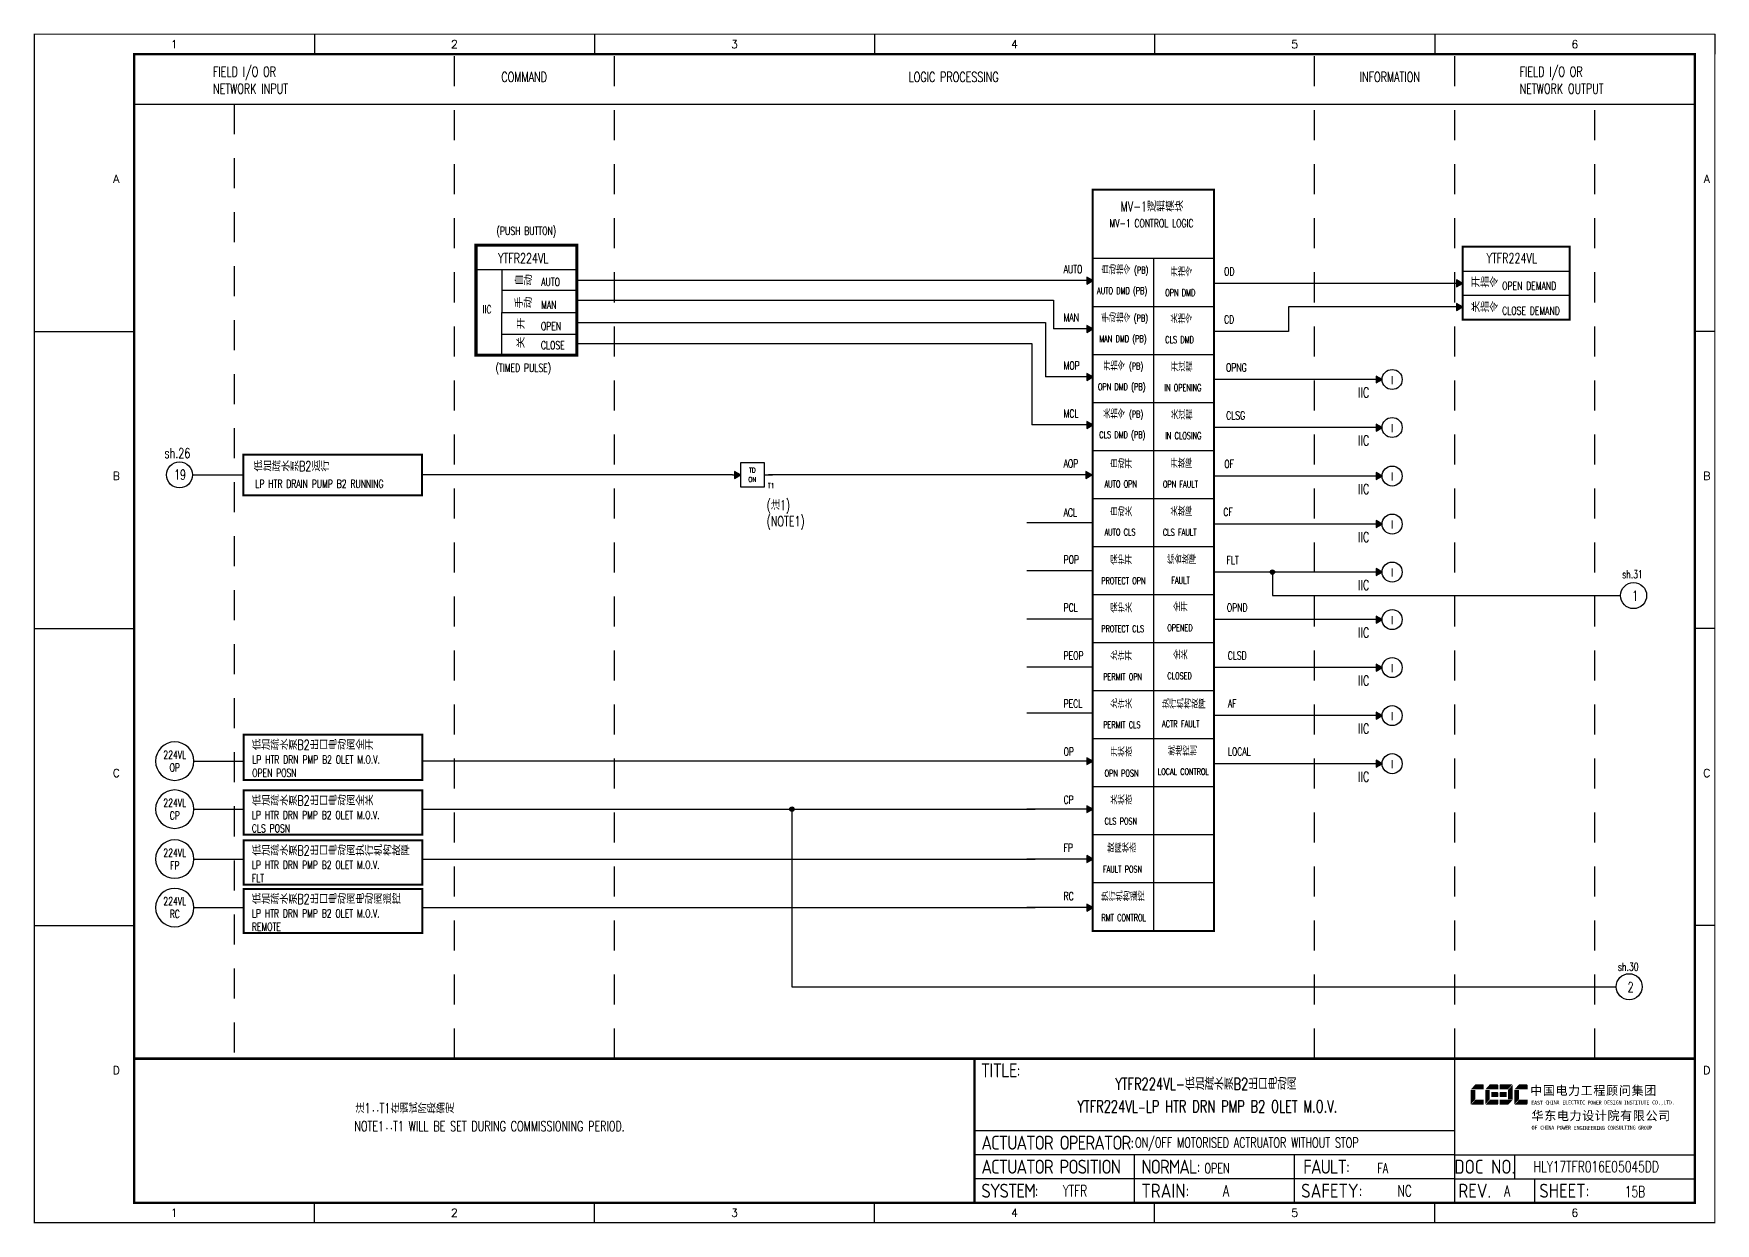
# Model space of a CAD drawing. Header units: millimetres. Extents: x 5560 to 16471, y 4607 to 8234.
# Drawn here: x 11661.7 to 12082, y 7155.6 to 7452.9 of the extents above; entities that cross this region are included whole.
import ezdxf
from ezdxf.enums import TextEntityAlignment as Align

# ---------------------------------------------------------------- set-up
doc = ezdxf.new("R2010")
doc.units = ezdxf.units.MM
doc.linetypes.add('DASHED', pattern=[0.75, 0.5, -0.25])
doc.linetypes.add('JIS_02_0.7', pattern=[1.35, 0.75, -0.6])
for name, color, linetype in [('BLOCK', 7, 'Continuous'), ('BORDER', 1, 'Continuous'), ('INSTRUMENT', 4, 'Continuous'), ('MLINE', 6, 'Continuous'), ('TITLE', 1, 'Continuous'), ('TK', 7, 'Continuous'), ('图框_外框线', 7, 'Continuous'), ('图框_标题栏文字', 6, 'Continuous')]:
    doc.layers.add(name, color=color, linetype=linetype)
doc.styles.add('DANIEL', font='COMPLEX', dxfattribs={"width": 0.7, "bigfont": 'GVFS'})
doc.styles.add('ecepdi', font='simhei.ttf', dxfattribs={"width": 0.9})
doc.styles.get("Standard").update_dxf_attribs({"font": 'romans.shx', "width": 0.7, "bigfont": '@0hztxta.shx'})
doc.styles.add('工程字', font='gbenor.shx', dxfattribs={"bigfont": 'gbcbig.shx'})

# ---------------------------------------------------------------- blocks, each defined once
blk = doc.blocks.new('INS00')
at = {"layer": 'INSTRUMENT', "color": 0}
blk.add_lwpolyline([(6, 0, 1), (-6, 0, 1)], format="xyb", close=True, dxfattribs=at)
at = {"layer": 'INSTRUMENT', "flags": 1}
for tag, p in [('INSNAM', (0, 9)), ('INSDGN', (0, -9)), ('INSSUP', (0, -15)), ('INSTYP', (0, -12)), ('INSMAN', (0, -18)), ('INSREM', (0, -21))]:
    blk.add_attdef(tag, text='', height=3, dxfattribs=at).set_placement(p, align=Align.TOP_CENTER)
at = {"layer": 'INSTRUMENT', "width": 0.7}
for tag, p in [('INSHH', (6, 3.5)), ('INSL', (6, -3)), ('INSLL', (6, -6))]:
    blk.add_attdef(tag, p, '', height=2.5, dxfattribs=at)
for tag, p in [('INSIDE', (0, 2)), ('INSSYS', (0, -2))]:
    blk.add_attdef(tag, text='', height=2.5, dxfattribs=at).set_placement(p, align=Align.MIDDLE)
at = {"layer": 'INSTRUMENT', "linetype": 'DASHED', "width": 0.7}
blk.add_attdef('INSH', (6, 0.5), '', height=2.5, dxfattribs=at)
blk = doc.blocks.new('TD ON')
at = {"layer": 'BORDER'}
blk.add_hatch(color=256, dxfattribs=at).paths.add_polyline_path([(2178.99, 3763.24), (2177.49, 3764.11), (2177.49, 3762.37)])
for p, q in [((2176.99, 3763.24), (2178.99, 3763.24)), ((2184.99, 3763.24), (2186.99, 3763.24))]:
    blk.add_line(p, q, dxfattribs=at)
for points in [[(2184.99, 3766.24), (2178.99, 3766.24), (2178.99, 3760.24), (2184.99, 3760.24)], [(2178.99, 3763.24), (2177.49, 3764.11), (2177.49, 3762.37)]]:
    blk.add_lwpolyline(points, close=True, dxfattribs=at)
at = {"layer": 'BORDER', "style": 'DANIEL', "width": 0.8}
for s, p in [('ON', (2181.94, 3762.09)), ('TD', (2181.94, 3764.43))]:
    blk.add_text(s, height=1.2, dxfattribs=at).set_placement(p, align=Align.MIDDLE)
blk = doc.blocks.new('A$C1E0003F3')
h = blk.add_hatch(color=152)
edge = h.paths.add_edge_path()
edge.add_ellipse((5.15, 4.41), major_axis=(0, 0.211), ratio=0.769231, start_angle=-90, end_angle=0)
edge.add_line((5.15, 4.62), (3.22, 4.62))
edge.add_line((3.22, 4.62), (2.09, 3.35))
edge.add_line((2.09, 3.35), (5.32, 3.35))
edge.add_line((5.32, 3.35), (5.32, 4.41))
h.paths.add_polyline_path([(3.22, 3.23), (2.09, 3.23), (2.09, -0.36), (3.22, 0.91)])
edge = h.paths.add_edge_path()
edge.add_line((5.32, 0.81), (3.27, 0.81))
edge.add_line((3.27, 0.81), (2.13, -0.46))
edge.add_line((2.13, -0.46), (5.15, -0.46))
edge.add_ellipse((5.15, -0.25), major_axis=(0, 0.211), ratio=0.769231, start_angle=180, end_angle=270)
edge.add_line((5.32, -0.25), (5.32, 0.81))
h = blk.add_hatch(color=152)
edge = h.paths.add_edge_path()
edge.add_ellipse((8.78, 4.41), major_axis=(0, 0.211), ratio=0.769231, start_angle=-90, end_angle=0)
edge.add_line((8.78, 4.62), (6.84, 4.62))
edge.add_line((6.84, 4.62), (5.71, 3.35))
edge.add_line((5.71, 3.35), (8.94, 3.35))
edge.add_line((8.94, 3.35), (8.94, 4.41))
h.paths.add_polyline_path([(6.84, 3.23), (5.71, 3.23), (5.71, -0.36), (6.84, 0.91)])
edge = h.paths.add_edge_path()
edge.add_ellipse((8.78, 2.49), major_axis=(0, 0.211), ratio=0.769231, start_angle=-90, end_angle=0)
edge.add_line((8.78, 2.7), (7.22, 2.7))
edge.add_line((7.22, 2.7), (7.22, 1.44))
edge.add_line((7.22, 1.44), (8.78, 1.44))
edge.add_ellipse((8.78, 1.65), major_axis=(0, 0.211), ratio=0.769231, start_angle=180, end_angle=270)
edge.add_line((8.94, 1.65), (8.94, 2.49))
edge = h.paths.add_edge_path()
edge.add_line((8.94, 0.81), (6.89, 0.81))
edge.add_line((6.89, 0.81), (5.75, -0.46))
edge.add_line((5.75, -0.46), (8.78, -0.46))
edge.add_ellipse((8.78, -0.25), major_axis=(0, 0.211), ratio=0.769231, start_angle=180, end_angle=270)
edge.add_line((8.94, -0.25), (8.94, 0.81))
h = blk.add_hatch(color=1)
edge = h.paths.add_edge_path()
edge.add_line((12.48, 4.62), (9.46, 4.62))
edge.add_ellipse((9.46, 4.41), major_axis=(0, 0.211), ratio=0.769231, start_angle=0, end_angle=90)
edge.add_line((9.3, 4.41), (9.3, 3.35))
edge.add_line((9.3, 3.35), (11.35, 3.35))
edge.add_line((11.35, 3.35), (12.48, 4.62))
h.paths.add_polyline_path([(12.57, 4.56), (11.38, 3.23), (11.38, 0.93), (12.57, 0.93)])
edge = h.paths.add_edge_path()
edge.add_line((11.03, 2.7), (9.46, 2.7))
edge.add_ellipse((9.46, 2.49), major_axis=(0, 0.211), ratio=0.769231, start_angle=0, end_angle=90)
edge.add_line((9.3, 2.49), (9.3, 1.65))
edge.add_ellipse((9.46, 1.65), major_axis=(0, 0.211), ratio=0.769231, start_angle=90, end_angle=180)
edge.add_line((9.46, 1.44), (11.03, 1.44))
edge.add_line((11.03, 1.44), (11.03, 2.7))
h = blk.add_hatch(color=152)
edge = h.paths.add_edge_path()
edge.add_ellipse((16.11, 4.41), major_axis=(0, 0.211), ratio=0.769231, start_angle=-90, end_angle=0)
edge.add_line((16.11, 4.62), (14.14, 4.62))
edge.add_line((14.14, 4.62), (13, 3.35))
edge.add_line((13, 3.35), (16.27, 3.35))
edge.add_line((16.27, 3.35), (16.27, 4.41))
h.paths.add_polyline_path([(14.14, 3.23), (13, 3.23), (13, -0.36), (14.14, 0.91)])
edge = h.paths.add_edge_path()
edge.add_line((16.27, 0.81), (14.18, 0.81))
edge.add_line((14.18, 0.81), (13.04, -0.46))
edge.add_line((13.04, -0.46), (16.03, -0.46))
edge.add_ellipse((16.03, -0.15), major_axis=(0, 0.316), ratio=0.769231, start_angle=180, end_angle=270)
edge.add_line((16.27, -0.15), (16.27, 0.81))
h = blk.add_hatch(color=1)
edge = h.paths.add_edge_path()
edge.add_line((12.58, 0.79), (9.3, 0.79))
edge.add_line((9.3, 0.79), (9.3, -0.27))
edge.add_ellipse((9.46, -0.27), major_axis=(0, 0.211), ratio=0.769231, start_angle=90, end_angle=180)
edge.add_line((9.46, -0.48), (11.43, -0.48))
edge.add_line((11.43, -0.48), (12.58, 0.79))
at = {"layer": 'TITLE', "color": 7, "style": 'ecepdi'}
for s, p in [('中', (16.92, 1.94)), ('国', (20.09, 2)), ('电', (23.25, 1.99)), ('力', (26.39, 1.96)), ('程', (32.71, 1.98)), ('顾', (35.9, 1.98)), ('问', (39.09, 1.94)), ('集', (42.26, 1.98)), ('团', (45.42, 2.01)), ('工', (29.53, 1.95)), ('华', (17.24, -4.31)), ('东', (20.45, -4.29)), ('电', (23.62, -4.35)), ('力', (26.75, -4.32)), ('设', (29.92, -4.3)), ('计', (33.05, -4.31)), ('院', (36.26, -4.29)), ('有', (39.41, -4.29)), ('限', (42.57, -4.32)), ('公', (45.78, -4.38)), ('司', (48.91, -4.35))]:
    blk.add_text(s, height=2.2, dxfattribs=at).set_placement(p)
at = {"layer": 'TITLE', "color": 7, "style": 'ecepdi', "width": 0.975}
for s, p in [('E', (17.58, 0.02)), ('A', (18.29, 0.03)), ('S', (19, 0.03)), ('T', (19.7, 0.03)), ('C', (21.1, 0.09)), ('H', (21.77, 0.09)), ('I', (22.46, 0.09)), ('N', (23.17, 0.1)), ('A', (23.86, 0.1)), ('E', (25.35, 0.09)), ('L', (26.05, 0.11)), ('E', (26.76, 0.1)), ('C', (27.46, 0.12)), ('T', (28.18, 0.11)), ('R', (28.87, 0.1)), ('I', (29.57, 0.11)), ('C', (30.28, 0.1)), ('P', (31.64, 0.09)), ('O', (32.32, 0.08)), ('W', (33.03, 0.08)), ('E', (33.72, 0.08)), ('R', (34.42, 0.09)), ('D', (35.81, 0.1)), ('E', (36.52, 0.1)), ('S', (37.2, 0.1)), ('I', (37.91, 0.09)), ('G', (38.68, 0.11)), ('N', (39.38, 0.09)), ('I', (40.72, 0.07)), ('N', (41.43, 0.08)), ('S', (42.14, 0.08)), ('T', (42.83, 0.08)), ('I', (43.52, 0.09)), ('T', (44.22, 0.07)), ('U', (44.93, 0.07)), ('T', (45.63, 0.08)), ('E', (46.34, 0.09)), ('C', (47.76, 0.11)), ('O', (48.48, 0.1)), ('L', (50.56, 0.1)), ('T', (51.27, 0.1)), ('D', (51.96, 0.1)), ('.', (49.23, 0.1)), (',', (49.87, 0.1)), ('.', (52.72, 0.11)), ('O', (17.67, -6.18)), ('OF', (18.01, -6.2)), ('F', (18.37, -6.2)), ('C', (19.8, -6.19)), ('H', (20.47, -6.19)), ('I', (21.15, -6.19)), ('N', (21.87, -6.18)), ('A', (22.56, -6.18)), ('P', (23.98, -6.2)), ('O', (24.66, -6.21)), ('W', (25.36, -6.21)), ('E', (26.06, -6.21)), ('R', (26.75, -6.2)), ('E', (28.19, -6.24)), ('N', (28.91, -6.27)), ('G', (29.62, -6.26)), ('I', (30.32, -6.27)), ('N', (31.02, -6.27)), ('E', (31.7, -6.28)), ('E', (32.41, -6.27)), ('R', (33.1, -6.24)), ('I', (33.81, -6.24)), ('N', (34.51, -6.26)), ('G', (35.2, -6.24)), ('C', (36.61, -6.19)), ('O', (37.3, -6.21)), ('N', (38, -6.2)), ('S', (38.71, -6.21)), ('U', (39.41, -6.18)), ('L', (40.11, -6.18)), ('T', (40.81, -6.19)), ('I', (41.51, -6.21)), ('N', (42.2, -6.21)), ('G', (42.91, -6.17)), ('G', (44.29, -6.2)), ('R', (45, -6.21)), ('O', (45.69, -6.22)), ('U', (46.39, -6.2)), ('P', (47.1, -6.23))]:
    blk.add_text(s, height=1, dxfattribs=at).set_placement(p, align=Align.MIDDLE_CENTER)
blk = doc.blocks.new('A$C57484896')
for p, q in [((70, 297), (70, 292)), ((140, 297), (140, 292)), ((210, 297), (210, 292)), ((280, 297), (280, 292)), ((350, 297), (350, 292)), ((420, 297), (420, 292)), ((0, 222.75), (25, 222.75)), ((420, 222.75), (415, 222.75)), ((0, 148.5), (25, 148.5)), ((420, 148.5), (415, 148.5)), ((0, 74.25), (25, 74.25)), ((420, 74.25), (415, 74.25)), ((70, 0), (70, 5)), ((140, 0), (140, 5)), ((210, 0), (210, 5)), ((280, 0), (280, 5)), ((350, 0), (350, 5))]:
    blk.add_line(p, q)
at = {"layer": 'MLINE', "linetype": 'JIS_02_0.7', "ltscale": 10}
for p, q in [((105, 41), (105, 292)), ((145, 41), (145, 292)), ((320, 41), (320, 292)), ((355, 41), (355, 292)), ((50, 279.56), (50, 41)), ((390, 41), (390, 279.56))]:
    blk.add_line(p, q, dxfattribs=at)
at = {"layer": 'MLINE'}
blk.add_line((25, 279.56), (415, 279.56), dxfattribs=at)
at = {"layer": '图框_外框线'}
for p, q in [((355, 5), (355, 41)), ((355, 23), (235, 23)), ((355, 17), (235, 17)), ((275, 11), (275, 17)), ((315, 11), (315, 17)), ((355, 17), (415, 17)), ((370, 11), (370, 17)), ((355, 11), (235, 11)), ((355, 11), (235, 11)), ((275, 5), (275, 11)), ((315, 5), (315, 11)), ((355, 11), (415, 11)), ((375, 5), (375, 11))]:
    blk.add_line(p, q, dxfattribs=at)
for points, const_width in [([(0, 0), (420, 0), (420, 297), (0, 297)], 0.3), ([(25, 5), (415, 5), (415, 292), (25, 292)], 0.6)]:
    blk.add_lwpolyline(points, close=True, dxfattribs=dict(at, const_width=const_width))
at = {"layer": '图框_外框线', "const_width": 0.6}
blk.add_lwpolyline([(235, 41), (25, 41)], dxfattribs=at)
at = {"layer": '图框_外框线'}
blk.add_lwpolyline([(415, 41, 0.6, 0.6, 0), (235, 41, 0.6, 0.6, 0), (235, 5, 0, 0, 0)], format="xyseb", dxfattribs=at)
blk.add_blockref('A$C1E0003F3', (356.94, 29.95))
at = {"layer": 'MLINE', "char_height": 2.5, "width": 31.8959, "attachment_point": 1}
for s, insert in [('FIELD I/O OR', (44.67, 288.89)), ('COMMAND', (116.74, 287.58)), ('LOGIC PROCESSING', (218.52, 287.58)), ('INFORMATION', (331.25, 287.58)), ('FIELD I/O OR', (371.22, 288.89)), ('NETWORK INPUT', (44.67, 284.64)), ('NETWORK OUTPUT', (371.22, 284.64))]:
    blk.add_mtext(s, dxfattribs=dict(at, insert=insert))
at = {"layer": 'TK', "color": 3}
for s, p in [('1', (35, 294.5)), ('2', (105, 294.5)), ('3', (175, 294.5)), ('4', (245, 294.5)), ('5', (315, 294.5)), ('6', (385, 294.5)), ('1', (35, 2.5)), ('2', (105, 2.5)), ('3', (175, 2.5)), ('4', (245, 2.5)), ('5', (315, 2.5)), ('6', (385, 2.5))]:
    blk.add_text(s, height=2, dxfattribs=at).set_placement(p, align=Align.MIDDLE)
for s, p in [('A', (20.5, 259.88)), ('A', (418, 259.88)), ('B', (20.5, 185.62)), ('B', (418, 185.62)), ('C', (20.5, 111.38)), ('C', (418, 111.38)), ('D', (20.5, 37.12)), ('D', (418, 37.12))]:
    blk.add_text(s, height=2, dxfattribs=at).set_placement(p, align=Align.CENTER)
at = {"layer": '图框_标题栏文字', "char_height": 3.5, "style": '工程字'}
for s, insert, width, attachment_point in [('{\\T0.9; TITLE:}', (234.86, 38.09), 14.2249, 4), ('{\\T0.9; ACTUATOR OPERATOR:}', (235, 20), 40, 4), ('{\\T0.9; ACTUATOR POSITION}', (235, 14), 45, 4), ('{\\T0.9; NORMAL:}', (275, 14), 18.2557, 4), ('{\\T0.9; FAULT:}', (315.44, 14), 15, 4), ('DOC NO.', (362.5, 14), 15, 5), ('{\\T0.9; SYSTEM:}', (235, 8), 17.9526, 4), ('{\\T0.9; }TRAIN: ', (275, 8), 17.6638, 4), ('SAFETY:', (324.3, 8), 22.3993, 5), ('REV.', (360, 8), 10, 5), ('SHEET:', (382.42, 8), 20, 5)]:
    blk.add_mtext(s, dxfattribs=dict(at, insert=insert, width=width, attachment_point=attachment_point))

msp = doc.modelspace()

# ---------------------------------------------------------------- hatches: boundary and pattern name
for points in [[(11926.37, 7391.18), (11924.87, 7392.04), (11924.87, 7390.31)], [(12018.78, 7390.46), (12017.28, 7391.33), (12017.28, 7389.59)], [(12018.78, 7384.59), (12017.28, 7385.45), (12017.28, 7383.72)], [(11926.37, 7379.09), (11924.87, 7379.95), (11924.87, 7378.22)], [(11926.37, 7367.09), (11924.87, 7367.95), (11924.87, 7366.22)], [(11998.68, 7366.46), (11997.18, 7367.33), (11997.18, 7365.59)], [(11926.37, 7355.09), (11924.87, 7355.95), (11924.87, 7354.22)], [(11998.68, 7354.46), (11997.18, 7355.33), (11997.18, 7353.59)], [(11926.12, 7342.61), (11924.62, 7343.48), (11924.62, 7341.75)], [(11998.68, 7342.34), (11997.18, 7343.21), (11997.18, 7341.48)], [(11998.68, 7330.34), (11997.18, 7331.21), (11997.18, 7329.48)], [(11998.68, 7318.34), (11997.18, 7319.21), (11997.18, 7317.48)], [(11998.68, 7306.46), (11997.18, 7307.33), (11997.18, 7305.59)], [(11998.68, 7294.46), (11997.18, 7295.33), (11997.18, 7293.59)], [(11998.68, 7282.46), (11997.18, 7283.33), (11997.18, 7281.59)], [(11926.37, 7271.09), (11924.87, 7271.95), (11924.87, 7270.22)], [(11998.68, 7270.46), (11997.18, 7271.33), (11997.18, 7269.59)], [(11926.37, 7259.09), (11924.87, 7259.95), (11924.87, 7258.22)], [(11926.37, 7246.61), (11924.87, 7247.48), (11924.87, 7245.75)], [(11926.37, 7234.5), (11924.87, 7235.36), (11924.87, 7233.63)]]:
    msp.add_hatch(color=256).paths.add_polyline_path(points)
h = msp.add_hatch(color=256)
edge = h.paths.add_edge_path()
edge.add_arc((11971.26, 7318.34), 0.55, 0, 360)
h = msp.add_hatch(color=256)
edge = h.paths.add_edge_path()
edge.add_arc((11851.19, 7259.09), 0.55, 0, 360)

# ---------------------------------------------------------------- linework, layer by layer
for p, q in [((11926.37, 7396.74), (11926.37, 7413.92)), ((11926.37, 7413.92), (11956.65, 7413.92)), ((11956.65, 7396.74), (11956.65, 7413.92)), ((11926.37, 7396.74), (11956.65, 7396.74)), ((11941.51, 7396.74), (11941.51, 7228.62)), ((12018.78, 7393.5), (12045.56, 7393.5)), ((12018.78, 7393.5), (12045.56, 7393.5)), ((11926.37, 7391.18), (11797.41, 7391.18)), ((12018.78, 7390.46), (11956.65, 7390.46)), ((11797.41, 7386.29), (11916.58, 7386.29)), ((11916.58, 7386.29), (11916.58, 7379.09)), ((11926.37, 7384.74), (11956.65, 7384.74)), ((12018.78, 7387.57), (12045.56, 7387.57)), ((11797.41, 7380.71), (11914.53, 7380.71)), ((11914.53, 7380.71), (11914.53, 7367.09)), ((12018.78, 7384.59), (11975.32, 7384.59)), ((11975.32, 7384.59), (11975.32, 7378.46)), ((12018.78, 7381.37), (12045.56, 7381.37)), ((12018.78, 7381.37), (12045.56, 7381.37)), ((11926.37, 7379.09), (11916.58, 7379.09)), ((11975.32, 7378.46), (11956.65, 7378.46)), ((11797.41, 7375.46), (11911.1, 7375.46)), ((11911.1, 7375.46), (11911.1, 7355.09)), ((11926.37, 7372.74), (11956.65, 7372.74)), ((11926.37, 7367.09), (11914.53, 7367.09)), ((11971.26, 7366.46), (11956.65, 7366.46)), ((11997.18, 7366.46), (11956.65, 7366.46)), ((11926.37, 7360.74), (11956.65, 7360.74)), ((11926.37, 7355.09), (11911.1, 7355.09)), ((11971.26, 7354.46), (11956.65, 7354.46)), ((11997.18, 7354.46), (11956.65, 7354.46)), ((11926.37, 7348.74), (11956.65, 7348.74)), ((11701.38, 7342.61), (11713.78, 7342.61)), ((11836.33, 7342.61), (11758.72, 7342.61)), ((11909.85, 7342.61), (11845.33, 7342.61)), ((11926.37, 7342.61), (11909.85, 7342.61)), ((11997.18, 7342.34), (11956.65, 7342.34)), ((11926.37, 7336.74), (11956.65, 7336.74)), ((11926.37, 7330.61), (11909.92, 7330.61)), ((11997.18, 7330.34), (11956.65, 7330.34)), ((11926.37, 7324.74), (11956.65, 7324.74)), ((11926.37, 7318.61), (11909.85, 7318.61)), ((11971.26, 7318.34), (11956.65, 7318.34)), ((11997.18, 7318.34), (11956.65, 7318.34)), ((11971.26, 7318.2), (11971.26, 7312.49)), ((11926.37, 7312.74), (11956.65, 7312.74)), ((11971.26, 7312.49), (12058.28, 7312.49)), ((11926.37, 7306.61), (11909.92, 7306.61)), ((11971.26, 7306.46), (11956.65, 7306.46)), ((11997.18, 7306.46), (11956.65, 7306.46)), ((11926.37, 7300.74), (11956.65, 7300.74)), ((11926.37, 7294.61), (11909.92, 7294.61)), ((11971.26, 7294.46), (11956.65, 7294.46)), ((11997.18, 7294.46), (11956.65, 7294.46)), ((11926.37, 7288.74), (11956.65, 7288.74)), ((11926.37, 7283.09), (11909.92, 7283.09)), ((11971.26, 7282.46), (11956.65, 7282.46)), ((11997.18, 7282.46), (11956.65, 7282.46)), ((11714.13, 7277.69), (11758.81, 7277.69)), ((11714.13, 7266.41), (11714.13, 7277.69)), ((11758.81, 7266.41), (11758.81, 7277.69)), ((11926.37, 7276.74), (11956.65, 7276.74)), ((11701.74, 7271.09), (11714.13, 7271.09)), ((11926.37, 7271.09), (11758.81, 7271.09)), ((11971.26, 7270.46), (11956.65, 7270.46)), ((11997.18, 7270.46), (11956.65, 7270.46)), ((11758.81, 7266.41), (11714.13, 7266.41)), ((11714.13, 7263.76), (11758.81, 7263.76)), ((11714.13, 7252.73), (11714.13, 7263.76)), ((11758.81, 7252.73), (11758.81, 7263.76)), ((11926.37, 7264.74), (11956.65, 7264.74)), ((11701.74, 7259.09), (11714.13, 7259.09)), ((11758.81, 7259.09), (11911.95, 7259.09)), ((11851.19, 7259.09), (11851.19, 7214.7)), ((11926.37, 7259.09), (11909.92, 7259.09)), ((11758.81, 7252.73), (11714.13, 7252.73)), ((11714.13, 7251.28), (11758.81, 7251.28)), ((11714.13, 7240.26), (11714.13, 7251.28)), ((11758.81, 7240.26), (11758.81, 7251.28)), ((11926.37, 7252.74), (11956.65, 7252.74)), ((11701.74, 7246.61), (11714.13, 7246.61)), ((11758.81, 7246.61), (11911.95, 7246.61)), ((11926.37, 7246.61), (11909.92, 7246.61)), ((11758.81, 7240.26), (11714.13, 7240.26)), ((11714.13, 7239.17), (11758.81, 7239.17)), ((11714.13, 7228.15), (11714.13, 7239.17)), ((11758.81, 7228.15), (11758.81, 7239.17)), ((11926.37, 7240.74), (11956.65, 7240.74)), ((11701.74, 7234.5), (11714.13, 7234.5)), ((11758.81, 7234.5), (11911.95, 7234.5)), ((11926.37, 7234.5), (11909.92, 7234.5)), ((11758.81, 7228.15), (11714.13, 7228.15)), ((11851.19, 7214.7), (12057.17, 7214.7))]:
    msp.add_line(p, q)
at = {"color": 0}
for p, q in [((11772.24, 7400.04), (11797.41, 7400.04)), ((11772.24, 7400.04), (11772.24, 7372.54)), ((11797.41, 7400.04), (11797.41, 7372.54)), ((11772.24, 7393.92), (11797.41, 7393.92)), ((11778.66, 7393.92), (11778.63, 7372.54)), ((11778.63, 7388.77), (11797.38, 7388.77)), ((11778.63, 7383.2), (11797.38, 7383.2)), ((11778.63, 7377.82), (11797.38, 7377.82)), ((11797.41, 7372.54), (11772.24, 7372.54)), ((11778.63, 7372.54), (11797.41, 7372.54))]:
    msp.add_line(p, q, dxfattribs=at)
for points, const_width in [([(11926.37, 7413.92), (11956.65, 7413.92), (11956.65, 7228.62), (11926.37, 7228.62), (11926.37, 7413.92)], 0.5), ([(11926.37, 7413.92), (11956.65, 7413.92), (11956.65, 7228.62), (11926.37, 7228.62), (11926.37, 7413.92)], 0.2), ([(12018.78, 7399.63), (12045.56, 7399.63), (12045.56, 7381.37), (12018.78, 7381.37), (12018.78, 7399.63)], 0.5), ([(11714.04, 7347.7), (11758.72, 7347.7), (11758.72, 7337.53), (11714.04, 7337.53), (11714.04, 7347.7)], 0.5), ([(11714.13, 7277.69), (11758.81, 7277.69), (11758.81, 7266.41), (11714.13, 7266.41), (11714.13, 7277.69)], 0.5), ([(11714.13, 7263.76), (11758.81, 7263.76), (11758.81, 7252.73), (11714.13, 7252.73), (11714.13, 7263.76)], 0.5), ([(11714.13, 7251.28), (11758.81, 7251.28), (11758.81, 7240.26), (11714.13, 7240.26), (11714.13, 7251.28)], 0.5), ([(11714.13, 7239.17), (11758.81, 7239.17), (11758.81, 7228.15), (11714.13, 7228.15), (11714.13, 7239.17)], 0.5)]:
    msp.add_lwpolyline(points, dxfattribs=dict(const_width=const_width))
at = {"color": 0, "const_width": 0.8}
msp.add_lwpolyline([(11772.24, 7400.04), (11797.41, 7400.04), (11797.41, 7372.54), (11772.24, 7372.54), (11772.24, 7400.04)], dxfattribs=at)
msp.add_lwpolyline([(12018.78, 7381.37), (12018.78, 7399.63), (12045.56, 7399.63), (12045.56, 7381.37)])
msp.add_lwpolyline([(12018.78, 7381.37), (12018.78, 7399.63), (12045.56, 7399.63), (12045.56, 7381.37)])
for points in [[(11926.37, 7396.74), (11956.65, 7396.74), (11956.65, 7228.62), (11926.37, 7228.62)], [(11926.37, 7391.18), (11924.87, 7392.04), (11924.87, 7390.31)], [(12018.78, 7390.46), (12017.28, 7391.33), (12017.28, 7389.59)], [(12018.78, 7384.59), (12017.28, 7385.45), (12017.28, 7383.72)], [(11926.37, 7379.09), (11924.87, 7379.95), (11924.87, 7378.22)], [(11926.37, 7367.09), (11924.87, 7367.95), (11924.87, 7366.22)], [(11998.68, 7366.46), (11997.18, 7367.33), (11997.18, 7365.59)], [(11926.37, 7355.09), (11924.87, 7355.95), (11924.87, 7354.22)], [(11998.68, 7354.46), (11997.18, 7355.33), (11997.18, 7353.59)], [(11926.12, 7342.61), (11924.62, 7343.48), (11924.62, 7341.75)], [(11998.68, 7342.34), (11997.18, 7343.21), (11997.18, 7341.48)], [(11998.68, 7330.34), (11997.18, 7331.21), (11997.18, 7329.48)], [(11998.68, 7318.34), (11997.18, 7319.21), (11997.18, 7317.48)], [(11998.68, 7306.46), (11997.18, 7307.33), (11997.18, 7305.59)], [(11998.68, 7294.46), (11997.18, 7295.33), (11997.18, 7293.59)], [(11998.68, 7282.46), (11997.18, 7283.33), (11997.18, 7281.59)], [(11926.37, 7271.09), (11924.87, 7271.95), (11924.87, 7270.22)], [(11998.68, 7270.46), (11997.18, 7271.33), (11997.18, 7269.59)], [(11926.37, 7259.09), (11924.87, 7259.95), (11924.87, 7258.22)], [(11926.37, 7246.61), (11924.87, 7247.48), (11924.87, 7245.75)], [(11926.37, 7234.5), (11924.87, 7235.36), (11924.87, 7233.63)]]:
    msp.add_lwpolyline(points, close=True)
for centre, radius in [((12001.18, 7366.46), 2.5), ((12001.18, 7354.46), 2.5), ((12001.18, 7342.34), 2.5), ((12001.18, 7330.34), 2.5), ((11971.26, 7318.34), 0.55), ((12001.18, 7318.34), 2.5), ((12001.18, 7306.46), 2.5), ((12001.18, 7294.46), 2.5), ((12001.18, 7282.46), 2.5), ((12001.18, 7270.46), 2.5), ((11851.19, 7259.09), 0.55)]:
    msp.add_circle(centre, radius)
at = {"color": 1}
for centre in [(11698.12, 7342.62), (12061.53, 7312.46), (12060.43, 7214.72)]:
    msp.add_circle(centre, 3.25, dxfattribs=at)

# ---------------------------------------------------------------- block references
for name, p in [('A$C57484896', (11661.82, 7155.74)), ('TD ON', (9659.34, 3579.37))]:
    msp.add_blockref(name, p)
at = {"layer": 'MLINE', "xscale": 0.7999999999992724, "yscale": 0.7999999999992724, "zscale": 0.8}
for p, values in [((11696.94, 7271.09), {'INSIDE': '224VL', 'INSSYS': 'OP'}), ((11696.94, 7259.09), {'INSIDE': '224VL', 'INSSYS': 'CP'}), ((11696.94, 7246.61), {'INSIDE': '224VL', 'INSSYS': 'FP'}), ((11696.94, 7234.5), {'INSIDE': '224VL', 'INSSYS': 'RC'})]:
    msp.add_blockref('INS00', p, dxfattribs=at).add_auto_attribs(values)

# ---------------------------------------------------------------- texts
at = {"width": 0.7}
for p in [(12001.22, 7365.33), (12001.22, 7353.33), (12001.22, 7341.21), (12001.22, 7329.21), (12001.22, 7317.21), (12001.22, 7305.33), (12001.22, 7293.33), (12001.22, 7281.33), (12001.22, 7269.33)]:
    msp.add_text('I', height=2, dxfattribs=at).set_placement(p, align=Align.CENTER)
at = {"attachment_point": 1}
for s, insert, char_height, width in [('MV-1逻辑模块', (11933.32, 7410.96), 2.5, 73.0067), ('MV-1 CONTROL LOGIC', (11930.54, 7406.5), 2, 48.5204), ('YTFR224VL', (12024.79, 7398.04), 2.5, 73.0067), ('AUTO', (11919.08, 7395.03), 2, 73.0067), ('AUTO', (11919.08, 7395.03), 2, 73.0067), ('自动指令', (11928.54, 7394.75), 2, 73.0067), ('(PB)', (11936.7, 7394.65), 1.7, 73.0067), ('开指令', (11945.77, 7394.27), 2, 73.0067), ('OD', (11959.19, 7394.46), 2, 73.0067), ('AUTO DMD (PB)', (11927.44, 7389.49), 1.7, 73.0067), ('OPN DMD', (11944.49, 7389.02), 1.7, 73.0067), ('开指令', (12020.86, 7392), 2.5, 73.0067), ('OPEN DEMAND', (12028.69, 7390.87), 2, 73.0067), ('关指令', (12020.86, 7385.78), 2.5, 73.0067), ('MAN', (11919.08, 7382.94), 2, 73.0067), ('MAN', (11919.08, 7382.94), 2, 73.0067), ('手动指令', (11928.52, 7382.75), 2, 73.0067), ('(PB)', (11936.62, 7382.65), 1.7, 73.0067), ('关指令', (11945.77, 7382.51), 2, 73.0067), ('CD', (11959.19, 7382.46), 2, 73.0067), ('CLOSE DEMAND', (12028.69, 7384.65), 2, 73.0067), ('MAN DMD (PB)', (11927.99, 7377.49), 1.7, 73.0067), ('CLS DMD', (11944.49, 7377.26), 1.7, 73.0067), ('MOP', (11919.08, 7370.94), 2, 73.0067), ('MOP', (11919.08, 7370.94), 2, 73.0067), ('开指令', (11928.95, 7370.75), 2, 73.0067), ('(PB)', (11935.42, 7370.65), 1.7, 73.0067), ('开过程', (11945.86, 7370.51), 2, 73.0067), ('OPNG', (11959.67, 7370.46), 2, 73.0067), ('OPN DMD (PB)', (11927.66, 7365.49), 1.7, 73.0067), ('IN OPENING', (11944.26, 7365.26), 1.7, 73.0067), ('IIC', (11992.68, 7364.46), 2.5, 4.5039), ('MCL', (11919.08, 7358.94), 2, 73.0067), ('MCL', (11919.08, 7358.94), 2, 73.0067), ('关指令', (11928.95, 7358.75), 2, 73.0067), ('(PB)', (11935.42, 7358.65), 1.7, 73.0067), ('关过程', (11945.86, 7358.51), 2, 73.0067), ('CLSG', (11959.7, 7358.46), 2, 73.0067), ('CLS DMD (PB)', (11927.99, 7353.49), 1.7, 73.0067), ('IN CLOSING', (11944.47, 7353.26), 1.7, 73.0067), ('IIC', (11992.68, 7352.46), 2.5, 4.5039), ('sh.26', (11694.36, 7349.31), 2.5, 73.0067), ('19', (11696.76, 7343.94), 2.5, 73.0067), ('低加疏水泵B2运行', (11716.61, 7346.02), 2.5, 73.0067), ('AOP', (11919.08, 7346.46), 2, 73.0067), ('自动开', (11930.71, 7346.27), 2, 73.0067), ('开故障', (11945.77, 7346.39), 2, 73.0067), ('OF', (11959.25, 7346.35), 2, 73.0067), ('LP HTR DRAIN PUMP B2 RUNNING', (11717.07, 7341.39), 2, 73.0067), ('AUTO OPN', (11929.3, 7341.18), 1.7, 73.0067), ('OPN FAULT', (11943.89, 7341.14), 1.7, 73.0067), ('IIC', (11992.68, 7340.34), 2.5, 4.5039), ('(注1)', (11844.86, 7336.33), 2.5, 73.0067), ('自动关', (11930.71, 7334.27), 2, 73.0067), ('关故障', (11945.77, 7334.39), 2, 73.0067), ('CF', (11959, 7334.35), 2, 73.0067), ('(NOTE1)', (11844.85, 7332.28), 2.5, 73.0067), ('ACL', (11919.08, 7334.23), 2, 73.0067), ('AUTO CLS', (11929.3, 7329.18), 1.7, 73.0067), ('CLS FAULT', (11943.89, 7329.14), 1.7, 73.0067), ('IIC', (11992.68, 7328.34), 2.5, 4.5039), ('POP', (11919.08, 7322.46), 2, 73.0067), ('保护开', (11930.71, 7322.27), 2, 73.0067), ('综合故障', (11944.93, 7322.39), 2, 73.0067), ('FLT', (11959.8, 7322.35), 2, 73.0067), ('sh.31', (12058.67, 7318.78), 2, 73.0067), ('PROTECT OPN', (11928.49, 7317.02), 1.7, 73.0067), ('FAULT', (11945.99, 7317.14), 1.7, 73.0067), ('IIC', (11992.68, 7316.34), 2.5, 4.5039), ('1', (12061.14, 7313.67), 2.5, 73.0067), ('PCL', (11919.08, 7310.46), 2, 73.0067), ('保护关', (11930.71, 7310.27), 2, 73.0067), ('全开', (11946.43, 7310.51), 2, 73.0067), ('OPND', (11959.87, 7310.46), 2, 73.0067), ('PROTECT CLS', (11928.49, 7305.02), 1.7, 73.0067), ('OPENED', (11945, 7305.26), 1.7, 73.0067), ('IIC', (11992.68, 7304.46), 2.5, 4.5039), ('PEOP', (11919.08, 7298.46), 2, 73.0067), ('允许开', (11930.71, 7298.27), 2, 73.0067), ('全关', (11946.43, 7298.51), 2, 73.0067), ('CLSD', (11960.1, 7298.46), 2, 73.0067), ('PERMIT OPN', (11928.98, 7293.02), 1.7, 73.0067), ('CLOSED', (11945, 7293.26), 1.7, 73.0067), ('IIC', (11992.68, 7292.46), 2.5, 4.5039), ('PECL', (11919.08, 7286.46), 2, 73.0067), ('允许关', (11930.71, 7286.27), 2, 73.0067), ('执行机构故障', (11943.62, 7286.27), 2, 73.0067), ('AF', (11960.13, 7286.46), 2, 73.0067), ('PERMIT CLS', (11928.98, 7281.02), 1.7, 73.0067), ('ACTR FAULT', (11943.69, 7281.26), 1.7, 73.0067), ('IIC', (11992.68, 7280.46), 2.5, 4.5039), ('LP HTR DRN PMP B2 OLET M.O.V.\\POPEN POSN', (11716.29, 7272.48), 2, 73.0067), ('OP', (11919.08, 7274.46), 2, 73.0067), ('开状态', (11930.71, 7274.27), 2, 73.0067), ('就地控制', (11945.12, 7274.51), 2, 73.0067), ('LOCAL', (11960.13, 7274.46), 2, 73.0067), ('OPN POSN', (11929.33, 7268.93), 1.7, 73.0067), ('LOCAL CONTROL', (11942.61, 7269.26), 1.6, 73.0067), ('IIC', (11992.68, 7268.46), 2.5, 4.5039), ('LP HTR DRN PMP B2 OLET M.O.V.\\PCLS POSN', (11716.21, 7258.63), 2, 73.0067), ('CP', (11919.08, 7262.46), 2, 73.0067), ('关状态', (11930.71, 7262.27), 2, 73.0067), ('CLS POSN', (11929.33, 7256.93), 1.7, 73.0067), ('FP', (11919.08, 7250.46), 2, 73.0067), ('故障状态', (11929.93, 7250.27), 2, 73.0067), ('LP HTR DRN PMP B2 OLET M.O.V.\\P{\\C0;FLT}', (11716.21, 7246.16), 2, 73.0067), ('FAULT POSN', (11928.89, 7244.93), 1.7, 73.0067), ('RC', (11919.08, 7238.35), 2, 73.0067), ('执行机构遥控', (11928.41, 7238.16), 2, 73.0067), ('LP HTR DRN PMP B2 OLET M.O.V.\\PREMOTE', (11716.21, 7234.04), 2, 73.0067), ('RMT CONTROL', (11928.54, 7232.82), 1.7, 73.0067), ('sh.30', (12057.61, 7220.71), 2, 73.0067), ('2', (12060.03, 7215.88), 2.5, 73.0067), ('\\pt3;YTFR224VL-低加疏水泵B2出口电动阀', (11931.98, 7191.92), 3, 57.1272), ('注1：T1在调试阶段确定', (11742.07, 7185.59), 2.5, 73.0067), ('YTFR224VL{\\H0.8333x;-}LP HTR DRN PMP B2 OLET M.O.V.', (11922.52, 7186.33), 3, 84.237), ('NOTE1：T1 WILL BE SET DURING COMMISSIONING PERIOD.', (11741.81, 7181.13), 2.5, 81.8859), (' ON/OFF MOTORISED ACTRUATOR WITHOUT STOP', (11935.73, 7177.02), 2.5, 91.5509), ('YTFR', (11918.85, 7165.12), 2.8, 8.5983), ('A', (11958.91, 7165.12), 2.8, 8.5983), ('NC', (12002.5, 7165.12), 2.8, 8.5983), ('A', (12029.19, 7165.06), 2.8, 8.5983)]:
    msp.add_mtext(s, dxfattribs=dict(at, insert=insert, char_height=char_height, width=width))
at = {"color": 0, "attachment_point": 1}
for s, insert, char_height, width in [('(PUSH BUTTON)', (11777.38, 7404.6), 2, 72.978), ('YTFR224VL', (11777.75, 7398.01), 2.5, 73.0067), ('自动', (11781.76, 7392.45), 2.5, 73.0067), ('AUTO', (11788.53, 7391.83), 2, 73.0067), ('IIC', (11773.88, 7385), 2, 73.0067), ('手动', (11781.73, 7386.83), 2.5, 73.0067), ('MAN', (11788.5, 7386.13), 2, 73.0067), ('开', (11782.19, 7381.59), 2.5, 73.0067), ('OPEN', (11788.45, 7380.79), 2, 73.0067), ('关', (11782.19, 7376.82), 2.5, 73.0067), ('CLOSE', (11788.45, 7376.03), 2, 73.0067), ('(TIMED PULSE)', (11777.14, 7370.38), 2, 73.0067), ('低加疏水泵B2出口电动阀全开', (11716.21, 7276.41), 2.5, 73.0067), ('低加疏水泵B2出口电动阀全关', (11716.21, 7262.48), 2.5, 73.0067), ('低加疏水泵B2出口电动阀执行机构故障', (11716.21, 7250.01), 2.5, 73.0067), ('低加疏水泵B2出口电动阀电动阀遥控', (11716.21, 7237.89), 2.5, 73.0067)]:
    msp.add_mtext(s, dxfattribs=dict(at, insert=insert, char_height=char_height, width=width))
at = {"color": 1, "char_height": 2.5, "width": 73.0067, "attachment_point": 1}
for s, insert in [('{\\C6;OPEN}', (11954.28, 7170.61)), ('{\\C6;F\\Fromans,hztxta|c134;A}', (11997.51, 7170.61))]:
    msp.add_mtext(s, dxfattribs=dict(at, insert=insert))
at = {"width": 0.7}
for tag, p, s in [('HLY17TFR016E05045DD', (12036.55, 7168.36), ''), ('15B', (12059.32, 7162.12), '1')]:
    msp.add_attdef(tag, p, s, height=2.8, dxfattribs=at)
at = {"layer": 'BLOCK', "style": 'DANIEL', "width": 0.8}
msp.add_text('T1', height=1.2, dxfattribs=at).set_placement((11845.99, 7339.94), align=Align.MIDDLE)

doc.saveas('drawing.dxf')
